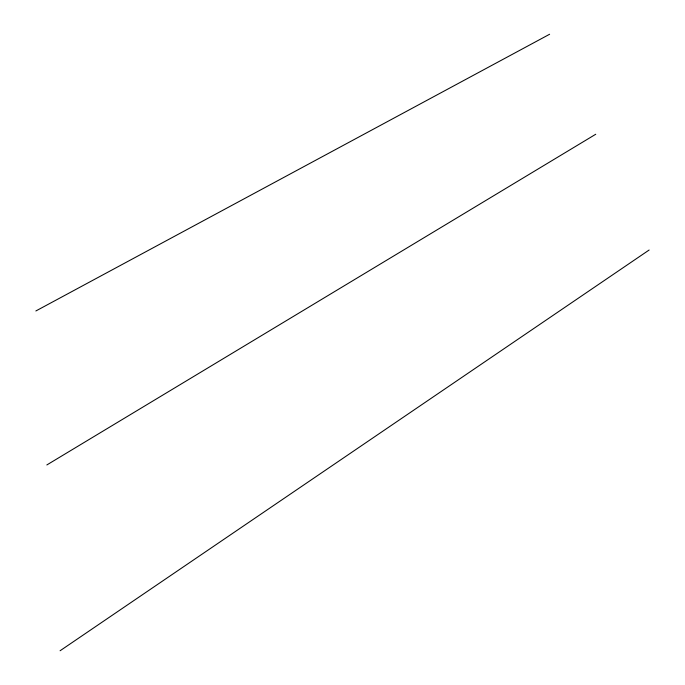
<?xml version="1.0" encoding="UTF-8"?>
<svg xmlns="http://www.w3.org/2000/svg" width="685" height="685" viewBox="0 0 685 685"><rect width="100%" height="100%" fill="white"/><g stroke="black" fill="none" stroke-linecap="round" stroke-linejoin="round"><path stroke-width="1.03" d="M60.092 650.75L649.14 250.016M46.837 464.952L595.745 134.251M35.86 310.973L549.618 34.25"/></g></svg>
